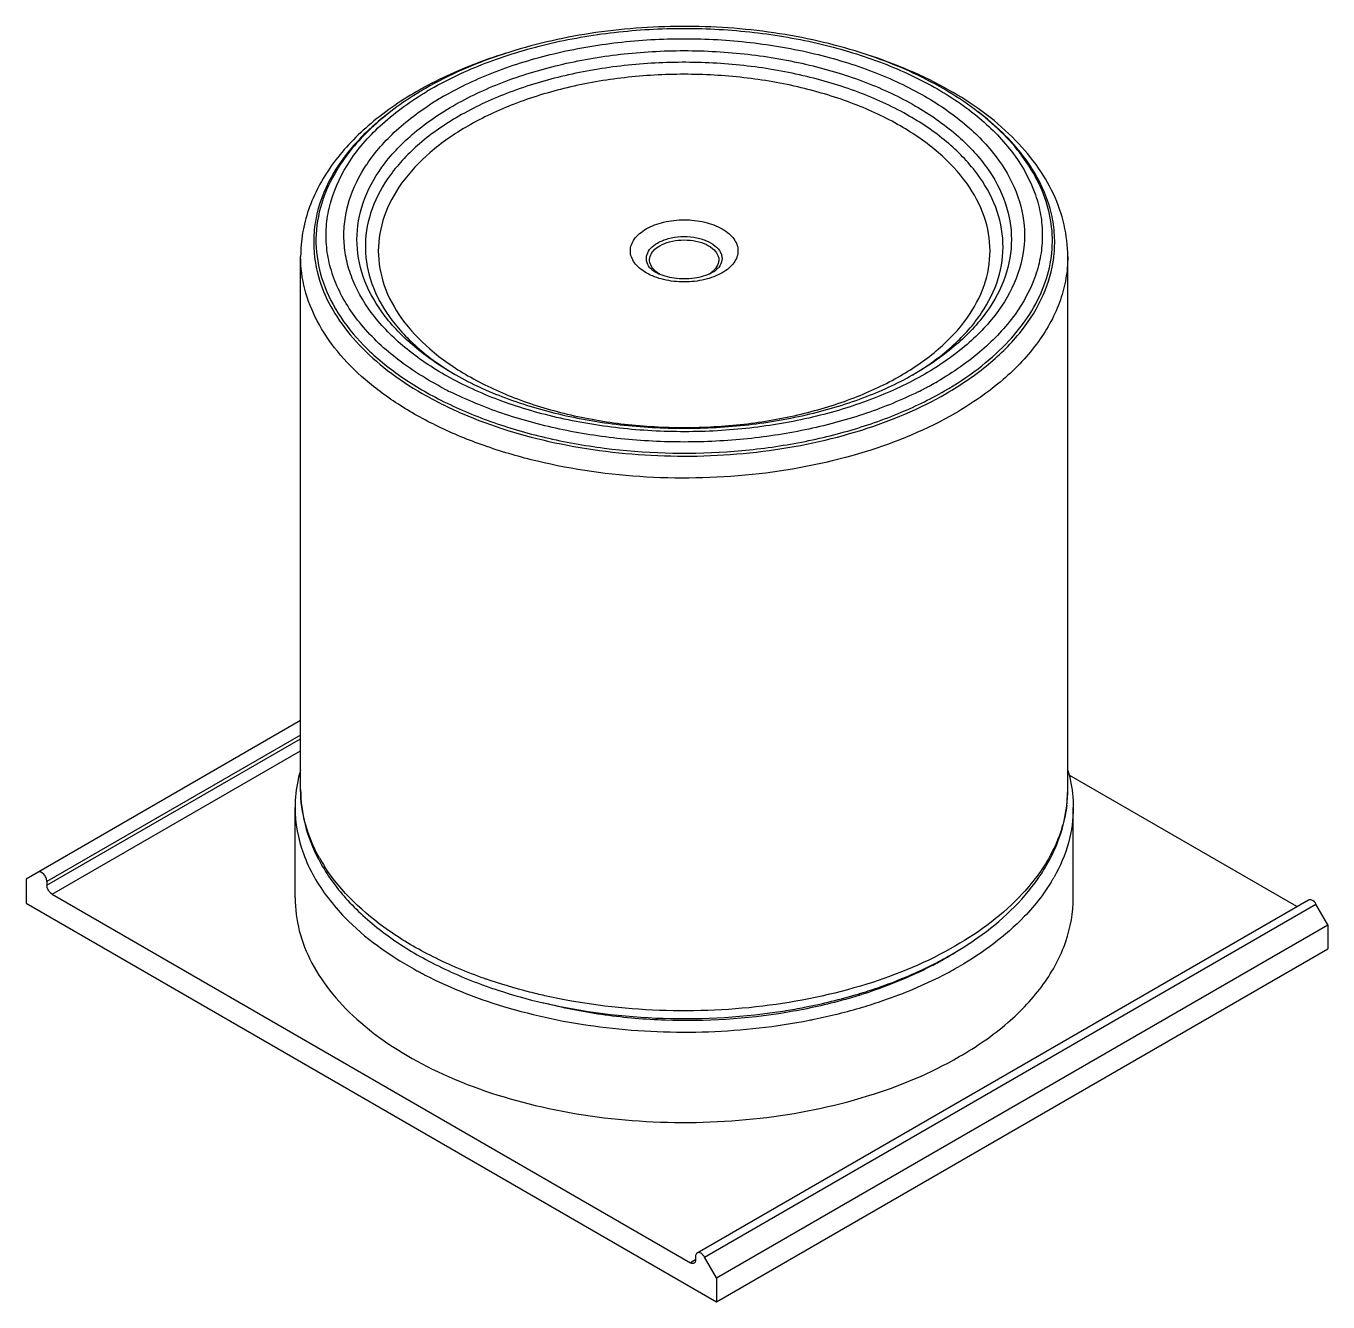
# Model space of a CAD drawing. Header units: millimetres. Extents: x 0 to 1189, y 0 to 841.
# Drawn here: x 616.6 to 793.1, y 361.3 to 534.2 of the extents above; entities that cross this region are included whole.
import ezdxf

# ---------------------------------------------------------------- set-up
doc = ezdxf.new("R2010")
doc.units = ezdxf.units.MM
doc.header["$LTSCALE"] = 65.395
doc.layers.get('0').update_dxf_attribs({"linetype": 'CONTINUOUS'})
doc.layers.add('SURFACES', color=7, linetype='CONTINUOUS')

msp = doc.modelspace()

# ---------------------------------------------------------------- linework, layer by layer
at = {"color": 9, "linetype": 'Continuous'}
for p, q in [((674.48, 487.18), (674.53, 487.16)), ((674.48, 487.18), (674.53, 487.16)), ((653.85, 438.12), (619.45, 418.26)), ((619.45, 417.78), (653.85, 437.64)), ((620.16, 416.56), (653.85, 436.01)), ((757.72, 428.64), (757.72, 428.62)), ((708.61, 367.36), (791.51, 415.23)), ((707.4, 367), (706.69, 366.6))]:
    msp.add_line(p, q, dxfattribs=at)
at = {"color": 7, "linetype": 'Continuous'}
for p, q in [((653.85, 440.09), (616.62, 418.6)), ((788.89, 414.87), (758.04, 432.68)), ((616.62, 418.6), (616.62, 415.33)), ((619.45, 418.26), (619.45, 417.78)), ((620.16, 416.56), (706.69, 366.6)), ((707.61, 367.94), (790.51, 415.8)), ((793.13, 412.42), (791.51, 415.23)), ((710.23, 364.55), (793.13, 412.42)), ((793.13, 412.42), (793.13, 409.15)), ((739.96, 407.23), (740.04, 407.27)), ((739.97, 407.23), (740.05, 407.27)), ((740.06, 407.21), (739.98, 407.17)), ((740.07, 407.2), (739.99, 407.16)), ((740.31, 407.41), (740.34, 407.42)), ((740.31, 407.41), (740.34, 407.42)), ((686.72, 401.84), (686.81, 401.82)), ((686.72, 401.84), (686.81, 401.82)), ((719.52, 400.77), (719.62, 400.78)), ((719.52, 400.77), (719.62, 400.78)), ((707.4, 367.48), (707.4, 367)), ((710.23, 364.55), (708.61, 367.36)), ((710.23, 364.55), (710.23, 361.29))]:
    msp.add_line(p, q, dxfattribs=at)
at = {"color": 9, "linetype": 'Continuous'}
msp.add_lwpolyline([(757.72, 428.64), (757.72, 428.63), (757.72, 428.62)], dxfattribs=at)
at = {"color": 7, "linetype": 'Continuous'}
for centre, radius, start, end in [((693.21, 486.84), 44.95, 121.5139, 121.9677), ((694.64, 481.98), 50.09, 118.5968, 119.9947), ((693.87, 485.76), 46.21, 119.9945, 121.5091), ((677.05, 432.23), 23.47, 207.575, 208.6485), ((677.37, 432.4), 23.84, 208.6481, 209.5574), ((732.48, 433.55), 26.02, 325.187, 326.3799), ((716.58, 452.63), 51.07, 297.7236, 299.98), ((717.97, 448.22), 46.59, 299.5707, 301.2236), ((718.93, 446.63), 44.73, 301.227, 302.3724), ((715.36, 454.97), 53.71, 296.6704, 297.2733), ((716.19, 451.41), 50.24, 297.6218, 298.2709), ((715.76, 454.19), 52.83, 297.3701, 297.6921), ((716.64, 450.58), 49.3, 298.3753, 298.7225), ((717.09, 449.76), 48.37, 298.7209, 299.5753), ((700.78, 465.19), 64.86, 249.7042, 250.0334), ((709.47, 467.61), 67.8, 287.2049, 287.5431)]:
    msp.add_arc(centre, radius, start, end, dxfattribs=at)
at = {"color": 9, "linetype": 'Continuous'}
for centre, radius, start, end in [((694.09, 486.62), 45.14, 119.9984, 120.7701), ((694, 488.7), 41.58, 119.977, 122.5431), ((693.27, 489.87), 40.2, 122.5509, 122.7499), ((672.58, 504.96), 16.96, 186.6674, 187.0621), ((708.03, 503.07), 2.67, 314.7645, 320.8208), ((739.12, 504.96), 16.96, 352.9383, 353.3326), ((707.11, 504.2), 4.12, 299.9544, 304.4955), ((716.68, 520.93), 39.51, 300.6413, 301.339), ((695.02, 520.93), 39.51, 238.7488, 239.1381), ((716.6, 526.93), 47.18, 297.5179, 299.9915), ((696.48, 529.53), 50.13, 242.4593, 243.5127), ((715.2, 529.57), 50.17, 296.4863, 297.539), ((740.49, 430.77), 17.37, 356.869, 359.9991), ((740.38, 430.77), 17.47, 352.9949, 356.8656), ((676.77, 432.97), 23.39, 209.4387, 212.8726), ((701.01, 468.29), 66.96, 250.6118, 250.7417)]:
    msp.add_arc(centre, radius, start, end, dxfattribs=at)
at = {"color": 7, "linetype": 'Continuous'}
for points, knots in [([(753.19, 514.31), (751.73, 516.84), (748.69, 520.33), (743.74, 524.14), (739.31, 526.78), (734.37, 529.07), (728.99, 530.96), (723.24, 532.45), (715.17, 533.87), (704.78, 534.49), (692.48, 533.44), (680.98, 530.67), (673.93, 527.61), (670.77, 525.78)], [0, 0, 0, 0, 0.097573, 0.151393, 0.208671, 0.269272, 0.332878, 0.399024, 0.467133, 0.606476, 0.745318, 0.878042, 1, 1, 1, 1]), ([(681.67, 530.55), (680.68, 530.24), (676.91, 528.98), (673.25, 527.37), (670.66, 525.96)], [0, 0, 0, 0, 0.259109, 1, 1, 1, 1]), ([(757.85, 502.99), (757.85, 504.43), (757.51, 507.37), (756.02, 511.61), (753.61, 515.62), (749.16, 520.73), (741.56, 526.16), (734.5, 529.11), (730.68, 530.34)], [0, 0, 0, 0, 0.105599, 0.21361, 0.326255, 0.445358, 0.706587, 1, 1, 1, 1]), ([(669.6, 525.36), (667.27, 524.02), (663.03, 521.08), (657.91, 515.68), (655.14, 510.5), (654.03, 506.22), (653.85, 504.06), (653.85, 502.99)], [0, 0, 0, 0, 0.2815, 0.537853, 0.774105, 0.887741, 1, 1, 1, 1]), ([(669.42, 524.97), (667.13, 523.54), (663.01, 520.43), (659.72, 516.41), (658.51, 514.31)], [0, 0, 0, 0, 0.526772, 1, 1, 1, 1]), ([(701.17, 501.53), (701.29, 501.38), (701.68, 501.04), (702.47, 500.61), (703.57, 500.25), (705.29, 499.96), (707.09, 500.01), (708.74, 500.42), (709.45, 500.73), (709.76, 500.91)], [0, 0, 0, 0, 0.064775, 0.167412, 0.296888, 0.44267, 0.744606, 0.883151, 1, 1, 1, 1]), ([(709.76, 500.91), (709.93, 501.01), (710.21, 501.2), (710.45, 501.43), (710.53, 501.53)], [0, 0, 0, 0, 0.600211, 1, 1, 1, 1]), ([(674.48, 487.17), (676.61, 485.95), (681.28, 483.77), (688.91, 481.46), (697.21, 480.03), (705.85, 479.55), (714.49, 480.03), (722.79, 481.46), (730.42, 483.77), (735.1, 485.95), (737.22, 487.17)], [0, 0, 0, 0, 0.113138, 0.236211, 0.366297, 0.499999, 0.6337, 0.763787, 0.886861, 1, 1, 1, 1]), ([(653.85, 430.77), (653.85, 429.16), (654.27, 425.89), (655.48, 422.83), (656.24, 421.36)], [0, 0, 0, 0, 0.493051, 1, 1, 1, 1]), ([(754.15, 419.14), (755.31, 420.89), (757.18, 424.62), (757.85, 428.76), (757.85, 430.77)], [0, 0, 0, 0, 0.510685, 1, 1, 1, 1]), ([(656.63, 420.64), (657.64, 418.87), (660.21, 415.44), (665.21, 411.03), (671.32, 407.25), (675.87, 405.25), (678.28, 404.36)], [0, 0, 0, 0, 0.221496, 0.461031, 0.720695, 1, 1, 1, 1]), ([(619.45, 418.26), (619.45, 418.44), (619.34, 418.81), (619.03, 419.34), (618.48, 419.67), (618.24, 419.53)], [0, 0, 0, 0, 0.277659, 0.577358, 1, 1, 1, 1]), ([(742.1, 408.39), (743.32, 409.1), (747.73, 411.9), (751.66, 415.56), (753.84, 418.69)], [0, 0, 0, 0, 0.268905, 1, 1, 1, 1]), ([(620.16, 416.56), (619.95, 416.68), (619.61, 417.06), (619.45, 417.54), (619.45, 417.78)], [0, 0, 0, 0, 0.499999, 1, 1, 1, 1]), ([(653.1, 416.07), (653.1, 414.57), (653.5, 411.49), (655.27, 407.04), (658.13, 402.83), (663.53, 397.42), (672.72, 391.82), (685.93, 387.41), (700.76, 385.33), (716, 385.75), (730.41, 388.63), (739.25, 392.28), (743.15, 394.54)], [0, 0, 0, 0, 0.04286, 0.08749, 0.135325, 0.187292, 0.304559, 0.438231, 0.582577, 0.729731, 0.871318, 1, 1, 1, 1]), ([(743.15, 394.54), (745.47, 395.87), (749.67, 398.76), (754.68, 404.04), (757.86, 409.88), (758.6, 414.06), (758.6, 416.07)], [0, 0, 0, 0, 0.28981, 0.54905, 0.782229, 1, 1, 1, 1]), ([(790.51, 415.8), (790.65, 415.89), (790.99, 415.8), (791.3, 415.54), (791.45, 415.34), (791.51, 415.23)], [0, 0, 0, 0, 0.406512, 0.688267, 1, 1, 1, 1]), ([(729.46, 403.03), (730.35, 403.3), (733.76, 404.4), (737.09, 405.78), (739.46, 406.97)], [0, 0, 0, 0, 0.257822, 1, 1, 1, 1]), ([(739.49, 406.89), (738.75, 406.51), (735.65, 404.98), (732.41, 403.75), (729.9, 402.95)], [0, 0, 0, 0, 0.241002, 1, 1, 1, 1]), ([(678.63, 404.23), (679.28, 403.99), (681.94, 403.08), (684.65, 402.32), (686.72, 401.84)], [0, 0, 0, 0, 0.24511, 1, 1, 1, 1]), ([(719.62, 400.78), (720.46, 400.92), (723.78, 401.51), (727.06, 402.31), (729.46, 403.03)], [0, 0, 0, 0, 0.254429, 1, 1, 1, 1]), ([(729.52, 402.84), (728.73, 402.59), (725.49, 401.65), (722.18, 400.94), (719.66, 400.52)], [0, 0, 0, 0, 0.244777, 1, 1, 1, 1]), ([(686.81, 401.82), (692.12, 400.59), (703.07, 399.23), (714.08, 399.89), (719.52, 400.77)], [0, 0, 0, 0, 0.497153, 1, 1, 1, 1]), ([(719.66, 400.52), (714.27, 399.63), (706.02, 399.12), (696.5, 399.91), (691.18, 400.79), (688.59, 401.36), (687.32, 401.71)], [0, 0, 0, 0, 0.503459, 0.755293, 0.878983, 1, 1, 1, 1]), ([(707.61, 367.94), (707.57, 367.92), (707.44, 367.81), (707.4, 367.62), (707.4, 367.48)], [0, 0, 0, 0, 0.220886, 1, 1, 1, 1]), ([(708.61, 367.36), (708.54, 367.47), (708.39, 367.67), (708.09, 367.94), (707.75, 368.02), (707.61, 367.94)], [0, 0, 0, 0, 0.311733, 0.593488, 1, 1, 1, 1]), ([(707.19, 366.55), (707.16, 366.53), (706.99, 366.47), (706.81, 366.53), (706.69, 366.6)], [0, 0, 0, 0, 0.220859, 1, 1, 1, 1]), ([(707.4, 367), (707.4, 366.95), (707.39, 366.78), (707.3, 366.61), (707.19, 366.55)], [0, 0, 0, 0, 0.294965, 1, 1, 1, 1])]:
    msp.add_open_spline(points, degree=3, knots=knots, dxfattribs=at)
at = {"color": 9, "linetype": 'Continuous'}
for points, knots in [([(671.52, 525.71), (673.87, 527.06), (679.01, 529.46), (687.38, 532), (696.44, 533.57), (705.85, 534.1), (715.26, 533.57), (724.32, 532), (732.7, 529.46), (740.07, 526.02), (746.18, 521.82), (750.8, 516.96), (753.28, 512.39), (754.25, 508.66), (754.48, 505.89), (754.25, 503.11), (753.28, 499.38), (750.8, 494.81), (746.18, 489.96), (742.32, 487.29), (740.18, 486.06)], [0, 0, 0, 0, 0.066567, 0.138389, 0.213991, 0.29156, 0.369129, 0.444731, 0.516554, 0.58312, 0.64348, 0.697477, 0.746044, 0.769015, 0.79156, 0.814105, 0.837076, 0.885643, 0.939638, 1, 1, 1, 1]), ([(673.23, 524.72), (675.46, 526.01), (680.34, 528.28), (688.3, 530.7), (696.91, 532.19), (705.85, 532.69), (714.79, 532.19), (723.4, 530.7), (731.36, 528.28), (738.37, 525.02), (744.17, 521.02), (748.56, 516.41), (751.34, 511.3), (752.3, 505.89), (751.34, 500.47), (748.56, 495.36), (744.17, 490.75), (740.5, 488.22), (738.47, 487.05)], [0, 0, 0, 0, 0.066589, 0.138433, 0.214058, 0.291652, 0.369246, 0.444871, 0.516718, 0.583304, 0.643684, 0.697698, 0.74628, 0.791652, 0.837024, 0.885607, 0.939619, 1, 1, 1, 1]), ([(674.48, 523.4), (676.63, 524.64), (681.32, 526.83), (688.97, 529.15), (697.25, 530.58), (705.85, 531.07), (714.45, 530.58), (722.73, 529.15), (730.38, 526.83), (737.12, 523.69), (742.7, 519.84), (746.92, 515.41), (749.59, 510.5), (750.52, 505.29), (749.59, 500.08), (746.92, 495.17), (742.7, 490.73), (739.17, 488.3), (737.22, 487.17)], [0, 0, 0, 0, 0.066589, 0.138433, 0.214058, 0.291652, 0.369246, 0.444871, 0.516718, 0.583304, 0.643684, 0.697698, 0.74628, 0.791652, 0.837024, 0.885607, 0.939619, 1, 1, 1, 1]), ([(737.22, 487.19), (739.05, 488.3), (742.36, 490.7), (746.26, 495.05), (748.66, 499.84), (749.36, 504.88), (748.3, 509.89), (745.58, 514.6), (741.39, 518.85), (735.91, 522.52), (729.34, 525.5), (721.9, 527.7), (713.88, 529.04), (705.57, 529.48), (697.26, 528.98), (689.27, 527.58), (681.89, 525.32), (677.36, 523.21), (675.28, 522.01)], [0, 0, 0, 0, 0.059545, 0.112819, 0.160901, 0.206116, 0.251673, 0.300672, 0.355185, 0.416033, 0.482994, 0.555097, 0.630862, 0.708499, 0.786069, 0.861639, 0.93343, 1, 1, 1, 1]), ([(735.17, 486.83), (736.99, 487.89), (740.29, 490.16), (744.24, 494.3), (746.73, 498.89), (747.6, 503.76), (746.73, 508.63), (744.24, 513.22), (740.29, 517.37), (735.07, 520.96), (728.78, 523.89), (721.63, 526.07), (713.89, 527.4), (705.85, 527.85), (697.81, 527.4), (690.07, 526.07), (682.93, 523.89), (678.54, 521.85), (676.53, 520.69)], [0, 0, 0, 0, 0.060381, 0.114393, 0.162976, 0.208348, 0.25372, 0.302302, 0.356317, 0.416696, 0.483282, 0.555129, 0.630754, 0.708348, 0.785941, 0.861567, 0.933411, 1, 1, 1, 1]), ([(673.3, 485.08), (671.01, 486.28), (666.84, 488.88), (661.75, 493.71), (658.89, 498.31), (657.66, 502.11), (657.24, 504.95), (657.33, 507.79), (658.12, 511.62), (660.44, 516.34), (664.98, 521.37), (668.85, 524.12), (670.99, 525.4)], [0, 0, 0, 0, 0.147796, 0.279952, 0.398123, 0.45355, 0.507586, 0.561268, 0.615667, 0.730139, 0.857351, 1, 1, 1, 1]), ([(738.47, 487.05), (736.28, 485.78), (731.49, 483.55), (723.69, 481.15), (715.25, 479.64), (706.47, 479.09), (697.66, 479.51), (689.16, 480.88), (681.25, 483.16), (674.23, 486.27), (668.34, 490.1), (663.79, 494.54), (661.22, 498.75), (660.08, 502.21), (659.68, 504.8), (659.72, 507.39), (660.35, 510.89), (662.32, 515.21), (666.26, 519.88), (669.64, 522.47), (671.52, 523.68)], [0, 0, 0, 0, 0.066522, 0.138229, 0.213709, 0.29122, 0.368865, 0.444738, 0.517069, 0.584382, 0.645683, 0.70069, 0.750112, 0.773353, 0.796021, 0.818514, 0.841248, 0.888831, 0.941343, 1, 1, 1, 1]), ([(674.48, 487.17), (672.53, 488.3), (669, 490.73), (664.78, 495.17), (662.11, 500.08), (661.18, 505.29), (662.11, 510.5), (664.78, 515.41), (669, 519.84), (672.53, 522.28), (674.48, 523.4)], [0, 0, 0, 0, 0.1449, 0.274524, 0.391113, 0.499998, 0.608884, 0.725475, 0.855095, 1, 1, 1, 1]), ([(753.34, 514.39), (752.89, 515.14), (750.78, 518.25), (747.99, 520.87), (745.69, 522.6)], [0, 0, 0, 0, 0.23368, 1, 1, 1, 1]), ([(665.79, 522.43), (665.01, 521.84), (662.19, 519.51), (659.73, 516.69), (658.36, 514.39)], [0, 0, 0, 0, 0.267792, 1, 1, 1, 1]), ([(675.28, 522.01), (673.41, 520.93), (670.02, 518.6), (665.95, 514.36), (663.33, 509.68), (662.34, 504.71), (663.09, 499.71), (665.5, 494.97), (669.38, 490.67), (672.67, 488.29), (674.48, 487.18)], [0, 0, 0, 0, 0.145559, 0.276018, 0.393495, 0.50303, 0.612021, 0.728043, 0.856539, 1, 1, 1, 1]), ([(676.53, 520.69), (674.71, 519.64), (671.41, 517.37), (667.47, 513.22), (664.97, 508.63), (664.1, 503.76), (664.97, 498.89), (667.47, 494.3), (671.41, 490.16), (676.63, 486.57), (682.93, 483.63), (690.07, 481.46), (697.81, 480.12), (705.85, 479.67), (713.89, 480.12), (721.63, 481.46), (728.77, 483.63), (733.16, 485.68), (735.17, 486.83)], [0, 0, 0, 0, 0.060381, 0.114393, 0.162976, 0.208348, 0.25372, 0.302302, 0.356317, 0.416696, 0.483282, 0.555129, 0.630754, 0.708348, 0.785941, 0.861567, 0.933411, 1, 1, 1, 1]), ([(658.36, 514.39), (657.32, 512.65), (656.13, 509.83), (655.56, 505.89), (655.62, 503.94), (655.73, 502.99)], [0, 0, 0, 0, 0.511383, 0.756475, 1, 1, 1, 1]), ([(658.51, 514.31), (657.66, 512.84), (656.32, 509.76), (655.69, 504.81), (656.54, 499.86), (658.81, 495.12), (662.38, 490.71), (667.15, 486.74), (672.97, 483.3), (679.68, 480.46), (687.1, 478.31), (697.78, 476.4), (708.84, 476.08), (719.73, 477.34), (727.5, 479.04), (734.68, 481.47), (739.1, 483.6), (741.15, 484.78)], [0, 0, 0, 0, 0.046586, 0.090986, 0.135561, 0.182629, 0.233925, 0.290391, 0.352237, 0.419096, 0.490174, 0.56438, 0.71673, 0.792235, 0.865393, 0.934977, 1, 1, 1, 1]), ([(741.15, 484.78), (742.72, 485.69), (745.65, 487.61), (749.47, 490.95), (752.46, 494.57), (754.56, 498.42), (755.71, 502.43), (755.88, 506.51), (755.06, 510.56), (753.9, 513.09), (753.19, 514.31)], [0, 0, 0, 0, 0.151963, 0.29267, 0.422612, 0.543345, 0.657573, 0.769002, 0.881828, 1, 1, 1, 1]), ([(755.97, 502.99), (756.08, 503.94), (756.14, 505.89), (755.57, 509.83), (754.38, 512.65), (753.34, 514.39)], [0, 0, 0, 0, 0.243524, 0.488617, 1, 1, 1, 1]), ([(711.01, 500.79), (710.27, 500.36), (708.57, 499.75), (705.85, 499.45), (703.13, 499.75), (701.07, 500.49), (699.79, 501.37), (699.1, 502.1), (698.66, 502.91), (698.51, 503.76), (698.66, 504.62), (699.1, 505.43), (699.79, 506.15), (700.38, 506.55), (700.7, 506.74)], [0, 0, 0, 0, 0.138252, 0.291396, 0.444543, 0.582793, 0.643247, 0.697327, 0.745969, 0.791397, 0.836826, 0.885464, 0.939553, 1, 1, 1, 1]), ([(700.7, 506.74), (701.43, 507.16), (703.13, 507.78), (705.85, 508.07), (708.57, 507.78), (710.63, 507.04), (711.91, 506.15), (712.6, 505.43), (713.04, 504.62), (713.19, 503.76), (713.04, 502.91), (712.6, 502.1), (711.91, 501.37), (711.33, 500.97), (711.01, 500.79)], [0, 0, 0, 0, 0.138252, 0.291396, 0.444543, 0.582793, 0.643247, 0.697327, 0.745969, 0.791397, 0.836826, 0.885464, 0.939553, 1, 1, 1, 1]), ([(701.17, 501.53), (700.98, 501.78), (700.75, 502.22), (700.71, 502.84), (700.83, 503.46), (701.31, 504.21), (701.89, 504.64), (702.23, 504.83)], [0, 0, 0, 0, 0.238278, 0.350293, 0.46337, 0.709001, 1, 1, 1, 1]), ([(702.23, 504.83), (702.68, 505.1), (703.72, 505.5), (705.39, 505.75), (707.12, 505.67), (708.71, 505.26), (710, 504.58), (710.73, 503.77), (710.98, 503.05), (711, 502.33), (710.75, 501.82), (710.53, 501.53)], [0, 0, 0, 0, 0.135984, 0.286374, 0.439981, 0.584767, 0.711027, 0.815215, 0.861339, 0.905958, 1, 1, 1, 1]), ([(702.53, 504.45), (702.95, 504.69), (703.91, 505.06), (705.45, 505.29), (707.05, 505.21), (708.51, 504.83), (709.68, 504.2), (710.34, 503.44), (710.55, 502.78), (710.55, 502.11), (710.31, 501.65), (710.1, 501.39)], [0, 0, 0, 0, 0.136198, 0.286848, 0.440582, 0.585199, 0.710957, 0.814526, 0.860487, 0.905151, 1, 1, 1, 1]), ([(701.6, 501.39), (701.41, 501.62), (701.2, 502.02), (701.14, 502.6), (701.24, 503.18), (701.68, 503.88), (702.22, 504.27), (702.53, 504.45)], [0, 0, 0, 0, 0.239668, 0.351767, 0.464614, 0.709436, 1, 1, 1, 1]), ([(742.62, 481.76), (738.77, 479.54), (730.06, 475.94), (715.85, 473.1), (700.83, 472.68), (688.44, 474.42), (679.19, 477.08), (672.94, 479.6), (667.38, 482.63), (662.64, 486.09), (658.81, 489.94), (655.99, 494.09), (654.25, 498.47), (653.85, 501.51), (653.85, 502.99)], [0, 0, 0, 0, 0.128623, 0.270154, 0.417245, 0.561528, 0.630179, 0.695318, 0.756314, 0.812796, 0.864737, 0.91255, 0.957159, 1, 1, 1, 1]), ([(655.75, 502.87), (655.92, 501.47), (656.64, 498.64), (658.72, 494.62), (661.76, 490.84), (665.67, 487.37), (670.39, 484.26), (677.83, 480.57), (688.52, 477.31), (702.32, 475.63), (716.39, 476.19), (729.64, 478.96), (737.77, 482.35), (741.37, 484.43)], [0, 0, 0, 0, 0.043042, 0.088464, 0.137403, 0.19052, 0.248032, 0.309794, 0.443968, 0.587555, 0.733108, 0.872846, 1, 1, 1, 1]), ([(702.53, 500.63), (702.43, 500.68), (702.09, 500.89), (701.78, 501.16), (701.6, 501.39)], [0, 0, 0, 0, 0.268907, 1, 1, 1, 1]), ([(741.37, 484.43), (743.39, 485.6), (747.07, 488.1), (751.6, 492.59), (754.7, 497.53), (755.74, 501.12), (755.96, 502.87)], [0, 0, 0, 0, 0.287181, 0.546809, 0.781902, 1, 1, 1, 1]), ([(757.85, 502.99), (757.85, 502), (757.68, 500.01), (756.65, 496.02), (753.99, 491.12), (749.04, 485.93), (744.9, 483.08), (742.62, 481.76)], [0, 0, 0, 0, 0.108162, 0.218364, 0.451367, 0.710411, 1, 1, 1, 1]), ([(709.91, 501.18), (709.88, 501.14), (709.73, 501.01), (709.57, 500.88), (709.45, 500.8)], [0, 0, 0, 0, 0.241086, 1, 1, 1, 1]), ([(737.58, 484.66), (735.31, 483.54), (730.46, 481.55), (722.69, 479.44), (714.4, 478.14), (705.85, 477.71), (697.3, 478.14), (689.01, 479.44), (681.24, 481.55), (676.39, 483.54), (674.12, 484.67)], [0, 0, 0, 0, 0.116024, 0.239553, 0.368405, 0.500008, 0.63161, 0.760461, 0.88399, 1, 1, 1, 1]), ([(656.4, 421.48), (655.59, 422.92), (654.31, 425.93), (653.85, 429.18), (653.85, 430.77)], [0, 0, 0, 0, 0.511435, 1, 1, 1, 1]), ([(757.72, 428.62), (757.66, 428.14), (757.34, 426.21), (756.7, 424.34), (756.08, 423)], [0, 0, 0, 0, 0.245366, 1, 1, 1, 1]), ([(756.08, 423), (755.93, 422.68), (755.3, 421.41), (754.55, 420.19), (753.92, 419.32)], [0, 0, 0, 0, 0.244171, 1, 1, 1, 1]), ([(678.79, 405.13), (676.4, 405.97), (671.89, 407.85), (664.17, 412.35), (659.34, 416.86), (657.13, 420.28)], [0, 0, 0, 0, 0.282964, 0.545, 1, 1, 1, 1]), ([(753.92, 419.32), (753.25, 418.38), (750.07, 414.51), (745.96, 411.47), (742.62, 409.54)], [0, 0, 0, 0, 0.230029, 1, 1, 1, 1]), ([(742.62, 409.54), (738.84, 407.36), (730.3, 403.81), (716.37, 400.95), (701.61, 400.44), (691.73, 401.72), (686.94, 402.8)], [0, 0, 0, 0, 0.228834, 0.480455, 0.742303, 1, 1, 1, 1]), ([(686.94, 402.8), (686.25, 402.96), (683.55, 403.6), (680.88, 404.4), (678.93, 405.08)], [0, 0, 0, 0, 0.254821, 1, 1, 1, 1])]:
    msp.add_open_spline(points, degree=3, knots=knots, dxfattribs=at)
at = {"layer": 'SURFACES', "color": 7, "linetype": 'Continuous'}
for p, q in [((653.85, 430.77), (653.85, 502.99)), ((757.85, 430.77), (757.85, 502.99)), ((653.1, 416.07), (653.1, 428.32)), ((758.6, 416.07), (758.6, 428.32)), ((616.62, 415.33), (710.23, 361.29)), ((710.23, 361.29), (793.13, 409.15))]:
    msp.add_line(p, q, dxfattribs=at)
for centre, radius, start, end in [((735.51, 430.46), 23.54, 328.6079, 329.5418), ((735.85, 430.26), 23.14, 329.5417, 330.5234), ((694.29, 451.4), 51.5, 240.8236, 241.5694), ((694.73, 452.22), 52.44, 241.5683, 241.9607), ((717.08, 451.99), 52.19, 297.2059, 299.9675), ((695.14, 452.98), 53.3, 241.9614, 242.6091), ((707.88, 475.96), 77.92, 281.5353, 286.4969), ((707.07, 479.79), 81.84, 281.0894, 281.5572)]:
    msp.add_arc(centre, radius, start, end, dxfattribs=at)
for points, knots in [([(653.82, 433.34), (653.7, 432.93), (653.29, 431.28), (653.1, 429.58), (653.1, 428.32)], [0, 0, 0, 0, 0.253231, 1, 1, 1, 1]), ([(757.88, 433.34), (758, 432.93), (758.41, 431.28), (758.6, 429.58), (758.6, 428.32)], [0, 0, 0, 0, 0.253228, 1, 1, 1, 1]), ([(653.1, 428.32), (653.1, 426.2), (653.93, 421.76), (656.18, 417.87), (657.57, 416.06)], [0, 0, 0, 0, 0.481219, 1, 1, 1, 1]), ([(758.6, 428.32), (758.6, 426.71), (758.14, 423.4), (756.83, 420.34), (756, 418.87)], [0, 0, 0, 0, 0.488504, 1, 1, 1, 1]), ([(755.6, 418.2), (755.49, 418.01), (755.03, 417.28), (754.53, 416.57), (754.14, 416.06)], [0, 0, 0, 0, 0.246275, 1, 1, 1, 1]), ([(657.57, 416.06), (658.27, 415.13), (661.59, 411.31), (665.79, 408.32), (669.18, 406.43)], [0, 0, 0, 0, 0.230381, 1, 1, 1, 1]), ([(754.14, 416.06), (753.46, 415.17), (750.31, 411.53), (746.35, 408.63), (743.15, 406.78)], [0, 0, 0, 0, 0.231116, 1, 1, 1, 1]), ([(670.61, 405.65), (674.27, 403.76), (682.36, 400.66), (695.38, 398.12), (709.11, 397.57), (718.31, 398.6), (722.81, 399.48)], [0, 0, 0, 0, 0.231355, 0.482447, 0.742652, 1, 1, 1, 1]), ([(730.01, 401.25), (730.99, 401.54), (734.72, 402.73), (738.36, 404.25), (740.94, 405.58)], [0, 0, 0, 0, 0.259176, 1, 1, 1, 1])]:
    msp.add_open_spline(points, degree=3, knots=knots, dxfattribs=at)

doc.saveas('drawing.dxf')
